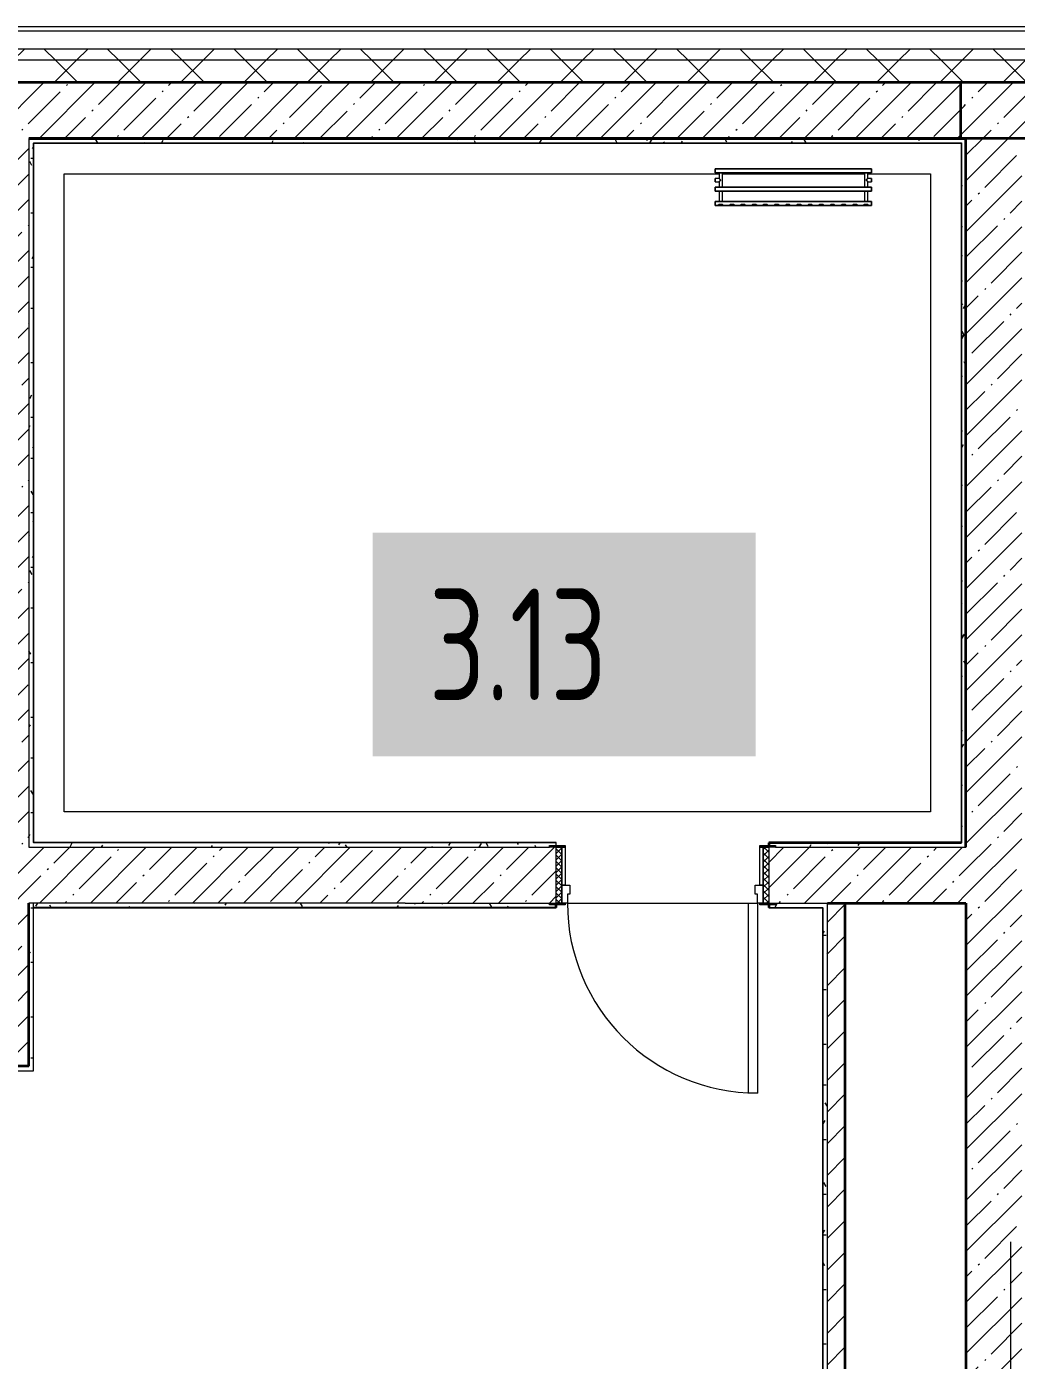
# Model space of a CAD drawing. Header units: millimetres. Extents: x 3914 to 443608, y -156176 to 78197.
# Drawn here: x 400380 to 404805, y -124592 to -118627 of the extents above; entities that cross this region are included whole.
import ezdxf

# ---------------------------------------------------------------- set-up
doc = ezdxf.new("R2010")
doc.units = ezdxf.units.MM
doc.linetypes.add('200_ШТРИХ__ш1_п0_6_', pattern=[160, 100, -60])
for name, color, linetype, lineweight in [('A-DOOR-1', 7, 'Continuous', 5), ('A-DOOR-2', 7, '200_ШТРИХ__ш1_п0_6_', 5), ('A-DOOR-FRAM-2', 7, 'Continuous', 5), ('A-FLOR', 7, 'Continuous', 9), ('A-WALL', 7, 'Continuous', 5), ('A-WALL-1', 7, 'Continuous', 35), ('I-WALL', 7, 'Continuous', 5), ('Оси', 7, 'Continuous', 9)]:
    doc.layers.add(name, color=color, linetype=linetype, lineweight=lineweight)
for name, color, linetype, lineweight, true_color in [('A-DOOR-FRAM-1', 7, 'Continuous', 5, 0xc0c0c0), ('A-WALL-FNSH-1', 9, 'Continuous', 5, 0x808080), ('M-EQPM-1', 7, 'Continuous', 9, 0xb2b2b2)]:
    doc.layers.add(name, color=color, linetype=linetype, lineweight=lineweight, true_color=true_color)
doc.styles.add('СПДС', font='ГОСТ тип А.ttf', dxfattribs={"width": 0.9})
pattern_1 = [(45, (315419.7, -145976.68), (-141.42136, 141.42136), []), (135, (315419.7, -145976.68), (-141.42136, -141.42136), [])]
pattern_2 = [(45, (315419.7, -145976.68), (-114.04925, 114.04925), []), (45, (315533.75, -145976.68), (-114.04925, 114.04925), [201.612, -40.322, 6.706, -33.617])]
pattern_3 = [(0, (315419.7, -145976.68), (243.84, 60.96), [20.117, -162.763, 20.117, -162.763, -975.36]), (0, (315419.7, -145976.68), (243.84, 60.96), [-365.76, 20.117, -345.643, 20.117, -162.763, -426.72]), (0, (315419.7, -145976.68), (243.84, 60.96), [-914.4, 20.117, -101.803, 20.117, -284.683]), (120, (315511.14, -145946.2), (-174.71291, 180.691634), [20.117, -162.763, 20.117, -162.763, -975.36]), (120, (315511.14, -145946.2), (-174.71291, 180.691634), [-365.76, 20.117, -345.643, 20.117, -162.763, -426.72]), (120, (315511.14, -145946.2), (-174.71291, 180.691634), [-914.4, 20.117, -101.803, 20.117, -284.683]), (240, (315541.62, -145824.28), (-69.12709, -241.651634), [20.117, -162.763, 20.117, -162.763, -975.36]), (240, (315541.62, -145824.28), (-69.12709, -241.651634), [-365.76, 20.117, -345.643, 20.117, -162.763, -426.72]), (240, (315541.62, -145824.28), (-69.12709, -241.651634), [-914.4, 20.117, -101.803, 20.117, -284.683])]

# ---------------------------------------------------------------- blocks, each defined once
blk = doc.blocks.new('radiator_prado_classic_z_tip_30_po exemplyaru - Classic Z Тип 30-500-V677-Объем проектирования 3 этажа')
at = {"layer": 'M-EQPM-1'}
for p, q in [((0, 228), (0, 210)), ((700, 228), (0, 228)), ((0, 210), (0, 228)), ((0, 228), (12.5, 228)), ((0, 210), (700, 210)), ((17.8, 210), (0, 210)), ((12.5, 228), (37.5, 228)), ((37.5, 228), (12.5, 228)), ((12.5, 228), (37.5, 228)), ((12.5, 228), (17.5, 223)), ((12.5, 228), (17.5, 223)), ((32.5, 223), (17.5, 223)), ((17.5, 223), (32.5, 223)), ((17.5, 210), (17.5, 164)), ((17.5, 210), (17.5, 164)), ((17.8, 210), (17.5, 210)), ((17.5, 210), (17.8, 210)), ((17.8, 210), (17.5, 210)), ((17.5, 210), (32.5, 210)), ((19.7, 210), (17.8, 210)), ((17.8, 210), (19.7, 210)), ((32.2, 210), (17.8, 210)), ((32.2, 210), (19.7, 210)), ((19.7, 210), (21.2, 210)), ((21.2, 210), (25, 210)), ((25, 210), (28.7, 210)), ((28.7, 210), (32.2, 210)), ((32.5, 210), (32.2, 210)), ((32.2, 210), (32.5, 210)), ((32.5, 210), (32.2, 210)), ((667.8, 210), (32.2, 210)), ((32.5, 223), (37.5, 228)), ((37.5, 228), (32.5, 223)), ((32.5, 164), (32.5, 210)), ((32.5, 164), (32.5, 210)), ((37.5, 228), (62.5, 228)), ((62.5, 228), (87.5, 228)), ((87.5, 228), (62.5, 228)), ((62.5, 228), (87.5, 228)), ((62.5, 228), (67.5, 223)), ((62.5, 228), (67.5, 223)), ((82.5, 223), (67.5, 223)), ((67.5, 223), (82.5, 223)), ((82.5, 223), (87.5, 228)), ((87.5, 228), (82.5, 223)), ((87.5, 228), (112.5, 228)), ((112.5, 228), (137.5, 228)), ((137.5, 228), (112.5, 228)), ((112.5, 228), (137.5, 228)), ((112.5, 228), (117.5, 223)), ((112.5, 228), (117.5, 223)), ((132.5, 223), (117.5, 223)), ((117.5, 223), (132.5, 223)), ((132.5, 223), (137.5, 228)), ((137.5, 228), (132.5, 223)), ((137.5, 228), (162.5, 228)), ((162.5, 228), (187.5, 228)), ((187.5, 228), (162.5, 228)), ((162.5, 228), (187.5, 228)), ((162.5, 228), (167.5, 223)), ((162.5, 228), (167.5, 223)), ((182.5, 223), (167.5, 223)), ((167.5, 223), (182.5, 223)), ((182.5, 223), (187.5, 228)), ((187.5, 228), (182.5, 223)), ((187.5, 228), (212.5, 228)), ((212.5, 228), (237.5, 228)), ((237.5, 228), (212.5, 228)), ((212.5, 228), (237.5, 228)), ((212.5, 228), (217.5, 223)), ((212.5, 228), (217.5, 223)), ((232.5, 223), (217.5, 223)), ((217.5, 223), (232.5, 223)), ((232.5, 223), (237.5, 228)), ((237.5, 228), (232.5, 223)), ((237.5, 228), (262.5, 228)), ((262.5, 228), (287.5, 228)), ((287.5, 228), (262.5, 228)), ((262.5, 228), (287.5, 228)), ((262.5, 228), (267.5, 223)), ((262.5, 228), (267.5, 223)), ((282.5, 223), (267.5, 223)), ((267.5, 223), (282.5, 223)), ((282.5, 223), (287.5, 228)), ((287.5, 228), (282.5, 223)), ((287.5, 228), (312.5, 228)), ((312.5, 228), (337.5, 228)), ((337.5, 228), (312.5, 228)), ((312.5, 228), (337.5, 228)), ((312.5, 228), (317.5, 223)), ((312.5, 228), (317.5, 223)), ((332.5, 223), (317.5, 223)), ((317.5, 223), (332.5, 223)), ((332.5, 223), (337.5, 228)), ((337.5, 228), (332.5, 223)), ((337.5, 228), (362.5, 228)), ((362.5, 228), (387.5, 228)), ((387.5, 228), (362.5, 228)), ((362.5, 228), (387.5, 228)), ((362.5, 228), (367.5, 223)), ((362.5, 228), (367.5, 223)), ((382.5, 223), (367.5, 223)), ((367.5, 223), (382.5, 223)), ((382.5, 223), (387.5, 228)), ((387.5, 228), (382.5, 223)), ((387.5, 228), (412.5, 228)), ((412.5, 228), (437.5, 228)), ((437.5, 228), (412.5, 228)), ((412.5, 228), (437.5, 228)), ((412.5, 228), (417.5, 223)), ((412.5, 228), (417.5, 223)), ((432.5, 223), (417.5, 223)), ((417.5, 223), (432.5, 223)), ((432.5, 223), (437.5, 228)), ((437.5, 228), (432.5, 223)), ((437.5, 228), (462.5, 228)), ((462.5, 228), (487.5, 228)), ((487.5, 228), (462.5, 228)), ((462.5, 228), (487.5, 228)), ((462.5, 228), (467.5, 223)), ((462.5, 228), (467.5, 223)), ((482.5, 223), (467.5, 223)), ((467.5, 223), (482.5, 223)), ((482.5, 223), (487.5, 228)), ((487.5, 228), (482.5, 223)), ((487.5, 228), (512.5, 228)), ((512.5, 228), (537.5, 228)), ((537.5, 228), (512.5, 228)), ((512.5, 228), (537.5, 228)), ((512.5, 228), (517.5, 223)), ((512.5, 228), (517.5, 223)), ((532.5, 223), (517.5, 223)), ((517.5, 223), (532.5, 223)), ((532.5, 223), (537.5, 228)), ((537.5, 228), (532.5, 223)), ((537.5, 228), (562.5, 228)), ((562.5, 228), (587.5, 228)), ((587.5, 228), (562.5, 228)), ((562.5, 228), (587.5, 228)), ((562.5, 228), (567.5, 223)), ((562.5, 228), (567.5, 223)), ((582.5, 223), (567.5, 223)), ((567.5, 223), (582.5, 223)), ((582.5, 223), (587.5, 228)), ((587.5, 228), (582.5, 223)), ((587.5, 228), (612.5, 228)), ((612.5, 228), (637.5, 228)), ((637.5, 228), (612.5, 228)), ((612.5, 228), (637.5, 228)), ((612.5, 228), (617.5, 223)), ((617.5, 223), (612.5, 228)), ((632.5, 223), (617.5, 223)), ((617.5, 223), (632.5, 223)), ((632.5, 223), (637.5, 228)), ((637.5, 228), (632.5, 223)), ((637.5, 228), (662.5, 228)), ((662.5, 228), (687.5, 228)), ((687.5, 228), (662.5, 228)), ((662.5, 228), (687.5, 228)), ((662.5, 228), (667.5, 223)), ((662.5, 228), (667.5, 223)), ((682.5, 223), (667.5, 223)), ((667.5, 223), (682.5, 223)), ((667.5, 210), (667.5, 164)), ((667.5, 210), (667.5, 164)), ((667.8, 210), (667.5, 210)), ((667.5, 210), (682.5, 210)), ((667.8, 210), (667.5, 210)), ((667.5, 210), (667.8, 210)), ((682.2, 210), (667.8, 210)), ((682.2, 210), (667.8, 210)), ((667.8, 210), (682.2, 210)), ((682.5, 210), (682.2, 210)), ((682.5, 210), (682.2, 210)), ((682.2, 210), (682.5, 210)), ((700, 210), (682.2, 210)), ((682.5, 223), (687.5, 228)), ((687.5, 228), (682.5, 223)), ((682.5, 164), (682.5, 210)), ((682.5, 164), (682.5, 210)), ((687.5, 228), (700, 228)), ((700, 210), (700, 228)), ((700, 228), (700, 210)), ((700, 164), (0, 164)), ((0, 164), (0, 146)), ((0, 146), (0, 164)), ((0, 164), (17.8, 164)), ((0, 146), (700, 146)), ((18.5, 146), (0, 146)), ((17.5, 121.5), (0, 121.5)), ((17.5, 121.5), (0, 121.5)), ((0, 121.5), (0, 120.5)), ((0, 106.5), (0, 121.5)), ((0, 120.5), (0, 107.5)), ((0, 120.5), (0, 119.3)), ((0, 114), (0, 120.5)), ((0, 120.5), (0, 120.5)), ((17.8, 164), (17.5, 164)), ((17.5, 164), (17.8, 164)), ((17.8, 164), (17.5, 164)), ((17.5, 164), (32.5, 164)), ((17.5, 146), (17.5, 121.5)), ((17.5, 146), (17.5, 121.5)), ((17.5, 146), (18.5, 146)), ((18.5, 146), (17.5, 146)), ((17.5, 146), (18.5, 146)), ((32.5, 146), (17.5, 146)), ((32.2, 164), (17.8, 164)), ((17.8, 164), (32.2, 164)), ((32.2, 164), (17.8, 164)), ((18.5, 146), (32.2, 146)), ((32.2, 146), (18.5, 146)), ((18.5, 146), (32.2, 146)), ((32.5, 164), (32.2, 164)), ((32.2, 164), (32.5, 164)), ((32.5, 164), (32.2, 164)), ((32.2, 164), (667.8, 164)), ((32.2, 146), (32.5, 146)), ((32.5, 146), (32.2, 146)), ((32.2, 146), (32.5, 146)), ((667.8, 146), (32.2, 146)), ((32.5, 82), (32.5, 146)), ((32.5, 82), (32.5, 146)), ((667.8, 164), (667.5, 164)), ((667.5, 164), (682.5, 164)), ((667.8, 164), (667.5, 164)), ((667.5, 164), (667.8, 164)), ((667.5, 146), (667.5, 82)), ((667.5, 146), (667.5, 82)), ((667.5, 146), (667.8, 146)), ((682.5, 146), (667.5, 146)), ((667.5, 146), (667.8, 146)), ((667.8, 146), (667.5, 146)), ((682.2, 164), (667.8, 164)), ((682.2, 164), (667.8, 164)), ((667.8, 164), (682.2, 164)), ((667.8, 146), (681.5, 146)), ((667.8, 146), (675, 146)), ((681.5, 146), (667.8, 146)), ((675, 146), (681.5, 146)), ((681.5, 146), (682.5, 146)), ((681.5, 146), (682.5, 146)), ((682.5, 146), (681.5, 146)), ((700, 146), (681.5, 146)), ((682.5, 164), (682.2, 164)), ((682.5, 164), (682.2, 164)), ((682.2, 164), (682.5, 164)), ((682.2, 164), (700, 164)), ((682.5, 121.5), (682.5, 146)), ((682.5, 121.5), (682.5, 146)), ((700, 121.5), (682.5, 121.5)), ((700, 121.5), (682.5, 121.5)), ((700, 146), (700, 164)), ((700, 164), (700, 146)), ((700, 121.5), (700, 106.5)), ((700, 120.5), (700, 121.5)), ((700, 121.5), (700, 120.5)), ((700, 120.5), (700, 121.5)), ((700, 107.5), (700, 120.5)), ((700, 120.5), (700, 107.5)), ((700, 107.5), (700, 120.5)), ((0, 119.3), (0, 117.8)), ((0, 117.8), (0, 114)), ((0, 114), (0, 112.1)), ((0, 107.5), (0, 114)), ((0, 112.1), (0, 110.3)), ((0, 110.3), (0, 108.7)), ((0, 108.7), (0, 107.5)), ((0, 107.5), (0, 106.5)), ((0, 107.5), (0, 107.5)), ((0, 106.5), (17.5, 106.5)), ((0, 106.5), (17.5, 106.5)), ((700, 82), (0, 82)), ((0, 82), (0, 64)), ((0, 64), (0, 82)), ((0, 82), (18.5, 82)), ((700, 64), (0, 64)), ((0, 64), (700, 64)), ((17.5, 106.5), (17.5, 82)), ((17.5, 106.5), (17.5, 82)), ((18.5, 82), (17.5, 82)), ((17.5, 82), (18.5, 82)), ((18.5, 82), (17.5, 82)), ((17.5, 82), (32.5, 82)), ((19.7, 82), (18.5, 82)), ((18.5, 82), (32.2, 82)), ((32.2, 82), (18.5, 82)), ((32.2, 82), (19.7, 82)), ((32.5, 82), (32.2, 82)), ((32.2, 82), (32.5, 82)), ((32.5, 82), (32.2, 82)), ((32.2, 82), (667.8, 82)), ((667.8, 82), (667.5, 82)), ((667.5, 82), (682.5, 82)), ((667.8, 82), (667.5, 82)), ((667.5, 82), (667.8, 82)), ((681.5, 82), (667.8, 82)), ((681.5, 82), (667.8, 82)), ((667.8, 82), (681.5, 82)), ((682.5, 82), (681.5, 82)), ((682.5, 82), (681.5, 82)), ((681.5, 82), (682.5, 82)), ((681.5, 82), (700, 82)), ((682.5, 82), (682.5, 106.5)), ((682.5, 106.5), (700, 106.5)), ((682.5, 82), (682.5, 106.5)), ((682.5, 106.5), (700, 106.5)), ((700, 106.5), (700, 107.5)), ((700, 107.5), (700, 106.5)), ((700, 106.5), (700, 107.5)), ((700, 64), (700, 82)), ((700, 82), (700, 64))]:
    blk.add_line(p, q, dxfattribs=at)
for points, knots in [([(18.5, 120.5), (18.4, 120.6), (18.3, 120.7), (18.1, 120.9), (17.9, 121.1), (17.8, 121.2), (17.7, 121.3), (17.5, 121.5), (17.5, 121.5), (17.5, 121.5)], [0.7142857, 0.7142857, 0.7142857, 0.7142857, 0.75, 0.7857143, 0.8214286, 0.8571429, 0.8928571, 0.9285714, 1, 1, 1, 1]), ([(17.5, 121.5), (17.5, 121.5), (17.5, 121.5), (17.7, 121.3), (17.8, 121.2), (17.9, 121.1), (18.1, 120.9), (18.3, 120.7), (18.4, 120.6), (18.5, 120.5)], [0, 0, 0, 0, 0.0714286, 0.1071429, 0.1428571, 0.1785714, 0.2142857, 0.25, 0.2857143, 0.2857143, 0.2857143, 0.2857143]), ([(17.5, 121.5), (17.5, 121.5), (17.5, 121.5), (17.7, 121.3), (17.8, 121.2), (17.9, 121.1), (18.1, 120.9), (18.3, 120.7), (18.4, 120.6), (18.5, 120.5)], [0, 0, 0, 0, 0.0714286, 0.1071429, 0.1428571, 0.1785714, 0.2142857, 0.25, 0.2857143, 0.2857143, 0.2857143, 0.2857143]), ([(25, 114), (24.5, 114.5), (23.6, 115.4), (22.4, 116.6), (21.6, 117.4), (21.1, 117.9), (20.8, 118.2), (20.5, 118.5), (20.2, 118.8), (19.8, 119.1), (19.6, 119.4), (19.3, 119.7), (19, 120), (18.7, 120.3), (18.5, 120.5), (18.3, 120.7), (18.1, 120.9), (17.9, 121.1), (17.8, 121.2), (17.7, 121.3), (17.5, 121.5), (17.5, 121.5), (17.5, 121.5)], [0, 0, 0, 0, 0.142857, 0.285714, 0.357143, 0.392857, 0.428571, 0.464286, 0.5, 0.535714, 0.571429, 0.607143, 0.642857, 0.678571, 0.714286, 0.75, 0.785714, 0.821429, 0.857143, 0.892857, 0.928571, 1, 1, 1, 1]), ([(22.1, 116.9), (21.9, 117.1), (21.6, 117.4), (21.1, 117.9), (20.8, 118.2), (20.5, 118.5), (20.2, 118.8), (19.9, 119.2), (19.7, 119.3), (19.6, 119.4)], [0.2857143, 0.2857143, 0.2857143, 0.2857143, 0.3571429, 0.3928571, 0.4285714, 0.4642857, 0.5, 0.5357143, 0.5714286, 0.5714286, 0.5714286, 0.5714286]), ([(19.6, 119.4), (19.7, 119.3), (19.9, 119.2), (20.3, 118.7), (20.7, 118.3), (21.1, 117.9), (21.6, 117.4), (21.9, 117.1), (22.1, 116.9)], [0.4285714, 0.4285714, 0.4285714, 0.4285714, 0.4642857, 0.5, 0.5714286, 0.6071429, 0.6428571, 0.7142857, 0.7142857, 0.7142857, 0.7142857]), ([(19.6, 119.4), (19.7, 119.3), (19.8, 119.1), (20.3, 118.7), (20.7, 118.3), (21.1, 117.9), (21.6, 117.4), (21.9, 117.1), (22.1, 116.9)], [0.4285714, 0.4285714, 0.4285714, 0.4285714, 0.4642857, 0.5, 0.5714286, 0.6071429, 0.6428571, 0.7142857, 0.7142857, 0.7142857, 0.7142857]), ([(675, 114), (675.5, 114.5), (676.4, 115.4), (677.6, 116.6), (678.4, 117.4), (678.9, 117.9), (679.2, 118.2), (679.5, 118.5), (679.8, 118.8), (680.1, 119.2), (680.4, 119.4), (680.7, 119.7), (681, 120), (681.3, 120.3), (681.5, 120.5), (681.7, 120.7), (681.9, 120.9), (682.1, 121.1), (682.2, 121.2), (682.3, 121.3), (682.5, 121.5), (682.5, 121.5), (682.5, 121.5)], [0, 0, 0, 0, 0.142857, 0.285714, 0.357143, 0.392857, 0.428571, 0.464286, 0.5, 0.535714, 0.571429, 0.607143, 0.642857, 0.678571, 0.714286, 0.75, 0.785714, 0.821429, 0.857143, 0.892857, 0.928571, 1, 1, 1, 1]), ([(680.4, 119.4), (680.3, 119.3), (680.1, 119.2), (679.7, 118.7), (679.3, 118.3), (678.9, 117.9), (678.4, 117.4), (678.1, 117.1), (677.9, 116.9)], [0.4285714, 0.4285714, 0.4285714, 0.4285714, 0.4642857, 0.5, 0.5714286, 0.6071429, 0.6428571, 0.7142857, 0.7142857, 0.7142857, 0.7142857]), ([(680.4, 119.4), (680.3, 119.3), (680.1, 119.2), (679.7, 118.7), (679.3, 118.3), (678.9, 117.9), (678.4, 117.4), (678.1, 117.1), (677.9, 116.9)], [0.4285714, 0.4285714, 0.4285714, 0.4285714, 0.4642857, 0.5, 0.5714286, 0.6071429, 0.6428571, 0.7142857, 0.7142857, 0.7142857, 0.7142857]), ([(677.9, 116.9), (678.1, 117.1), (678.4, 117.4), (678.9, 117.9), (679.2, 118.2), (679.5, 118.5), (679.8, 118.8), (680.1, 119.2), (680.3, 119.3), (680.4, 119.4)], [0.2857143, 0.2857143, 0.2857143, 0.2857143, 0.3571429, 0.3928571, 0.4285714, 0.4642857, 0.5, 0.5357143, 0.5714286, 0.5714286, 0.5714286, 0.5714286]), ([(682.5, 121.5), (682.5, 121.5), (682.5, 121.5), (682.3, 121.3), (682.2, 121.2), (682.1, 121.1), (681.9, 120.9), (681.7, 120.7), (681.6, 120.6), (681.5, 120.5)], [0, 0, 0, 0, 0.0714286, 0.1071429, 0.1428571, 0.1785714, 0.2142857, 0.25, 0.2857143, 0.2857143, 0.2857143, 0.2857143]), ([(682.5, 121.5), (682.5, 121.5), (682.5, 121.5), (682.3, 121.3), (682.2, 121.2), (682.1, 121.1), (681.9, 120.9), (681.7, 120.7), (681.6, 120.6), (681.5, 120.5)], [0, 0, 0, 0, 0.0714286, 0.1071429, 0.1428571, 0.1785714, 0.2142857, 0.25, 0.2857143, 0.2857143, 0.2857143, 0.2857143]), ([(681.5, 120.5), (681.6, 120.6), (681.7, 120.7), (681.9, 120.9), (682.1, 121.1), (682.2, 121.2), (682.3, 121.3), (682.5, 121.5), (682.5, 121.5), (682.5, 121.5)], [0.7142857, 0.7142857, 0.7142857, 0.7142857, 0.75, 0.7857143, 0.8214286, 0.8571429, 0.8928571, 0.9285714, 1, 1, 1, 1]), ([(17.5, 106.5), (17.5, 106.5), (17.5, 106.5), (17.7, 106.7), (17.8, 106.8), (17.9, 106.9), (18.1, 107.1), (18.3, 107.3), (18.5, 107.5), (18.7, 107.7), (19, 108), (19.3, 108.3), (19.6, 108.6), (19.8, 108.9), (20.3, 109.3), (20.7, 109.7), (21.1, 110.1), (21.6, 110.6), (22.4, 111.4), (23.6, 112.6), (24.5, 113.5), (25, 114)], [0, 0, 0, 0, 0.071429, 0.107143, 0.142857, 0.178571, 0.214286, 0.25, 0.285714, 0.321429, 0.357143, 0.392857, 0.428571, 0.464286, 0.5, 0.571429, 0.607143, 0.642857, 0.714286, 0.857143, 1, 1, 1, 1]), ([(17.5, 106.5), (17.5, 106.5), (17.5, 106.5), (17.7, 106.7), (17.8, 106.8), (17.9, 106.9), (18.1, 107.1), (18.3, 107.3), (18.4, 107.4), (18.5, 107.5)], [0, 0, 0, 0, 0.0714286, 0.1071429, 0.1428571, 0.1785714, 0.2142857, 0.25, 0.2857143, 0.2857143, 0.2857143, 0.2857143]), ([(18.5, 107.5), (18.4, 107.4), (18.3, 107.3), (18.1, 107.1), (17.9, 106.9), (17.8, 106.8), (17.7, 106.7), (17.5, 106.5), (17.5, 106.5), (17.5, 106.5)], [0.7142857, 0.7142857, 0.7142857, 0.7142857, 0.75, 0.7857143, 0.8214286, 0.8571429, 0.8928571, 0.9285714, 1, 1, 1, 1]), ([(18.5, 107.5), (18.4, 107.4), (18.3, 107.3), (18.1, 107.1), (17.9, 106.9), (17.8, 106.8), (17.7, 106.7), (17.5, 106.5), (17.5, 106.5), (17.5, 106.5)], [0.7142857, 0.7142857, 0.7142857, 0.7142857, 0.75, 0.7857143, 0.8214286, 0.8571429, 0.8928571, 0.9285714, 1, 1, 1, 1]), ([(19.6, 108.6), (19.7, 108.7), (19.9, 108.8), (20.3, 109.3), (20.7, 109.7), (21.1, 110.1), (21.6, 110.6), (21.9, 110.9), (22.1, 111.1)], [0.4285714, 0.4285714, 0.4285714, 0.4285714, 0.4642857, 0.5, 0.5714286, 0.6071429, 0.6428571, 0.7142857, 0.7142857, 0.7142857, 0.7142857]), ([(22.1, 111.1), (21.9, 110.9), (21.6, 110.6), (21.1, 110.1), (20.8, 109.8), (20.5, 109.5), (20.2, 109.2), (19.9, 108.8), (19.7, 108.7), (19.6, 108.6)], [0.2857143, 0.2857143, 0.2857143, 0.2857143, 0.3571429, 0.3928571, 0.4285714, 0.4642857, 0.5, 0.5357143, 0.5714286, 0.5714286, 0.5714286, 0.5714286]), ([(22.1, 111.1), (21.9, 110.9), (21.6, 110.6), (21.1, 110.1), (20.8, 109.8), (20.5, 109.5), (20.2, 109.2), (19.8, 108.9), (19.7, 108.7), (19.6, 108.6)], [0.2857143, 0.2857143, 0.2857143, 0.2857143, 0.3571429, 0.3928571, 0.4285714, 0.4642857, 0.5, 0.5357143, 0.5714286, 0.5714286, 0.5714286, 0.5714286]), ([(682.5, 106.5), (682.5, 106.5), (682.5, 106.5), (682.3, 106.7), (682.2, 106.8), (682.1, 106.9), (681.9, 107.1), (681.7, 107.3), (681.5, 107.5), (681.3, 107.7), (681, 108), (680.7, 108.3), (680.4, 108.6), (680.1, 108.8), (679.7, 109.3), (679.3, 109.7), (678.9, 110.1), (678.4, 110.6), (677.6, 111.4), (676.4, 112.6), (675.5, 113.5), (675, 114)], [0, 0, 0, 0, 0.071429, 0.107143, 0.142857, 0.178571, 0.214286, 0.25, 0.285714, 0.321429, 0.357143, 0.392857, 0.428571, 0.464286, 0.5, 0.571429, 0.607143, 0.642857, 0.714286, 0.857143, 1, 1, 1, 1]), ([(677.9, 111.1), (678.1, 110.9), (678.4, 110.6), (678.9, 110.1), (679.2, 109.8), (679.5, 109.5), (679.8, 109.2), (680.1, 108.8), (680.3, 108.7), (680.4, 108.6)], [0.2857143, 0.2857143, 0.2857143, 0.2857143, 0.3571429, 0.3928571, 0.4285714, 0.4642857, 0.5, 0.5357143, 0.5714286, 0.5714286, 0.5714286, 0.5714286]), ([(677.9, 111.1), (678.1, 110.9), (678.4, 110.6), (678.9, 110.1), (679.2, 109.8), (679.5, 109.5), (679.8, 109.2), (680.1, 108.8), (680.3, 108.7), (680.4, 108.6)], [0.2857143, 0.2857143, 0.2857143, 0.2857143, 0.3571429, 0.3928571, 0.4285714, 0.4642857, 0.5, 0.5357143, 0.5714286, 0.5714286, 0.5714286, 0.5714286]), ([(680.4, 108.6), (680.3, 108.7), (680.1, 108.8), (679.7, 109.3), (679.3, 109.7), (678.9, 110.1), (678.4, 110.6), (678.1, 110.9), (677.9, 111.1)], [0.4285714, 0.4285714, 0.4285714, 0.4285714, 0.4642857, 0.5, 0.5714286, 0.6071429, 0.6428571, 0.7142857, 0.7142857, 0.7142857, 0.7142857]), ([(681.5, 107.5), (681.6, 107.4), (681.7, 107.3), (681.9, 107.1), (682.1, 106.9), (682.2, 106.8), (682.3, 106.7), (682.5, 106.5), (682.5, 106.5), (682.5, 106.5)], [0.7142857, 0.7142857, 0.7142857, 0.7142857, 0.75, 0.7857143, 0.8214286, 0.8571429, 0.8928571, 0.9285714, 1, 1, 1, 1]), ([(681.5, 107.5), (681.6, 107.4), (681.7, 107.3), (681.9, 107.1), (682.1, 106.9), (682.2, 106.8), (682.3, 106.7), (682.5, 106.5), (682.5, 106.5), (682.5, 106.5)], [0.7142857, 0.7142857, 0.7142857, 0.7142857, 0.75, 0.7857143, 0.8214286, 0.8571429, 0.8928571, 0.9285714, 1, 1, 1, 1]), ([(682.5, 106.5), (682.5, 106.5), (682.5, 106.5), (682.3, 106.7), (682.2, 106.8), (682.1, 106.9), (681.9, 107.1), (681.7, 107.3), (681.6, 107.4), (681.5, 107.5)], [0, 0, 0, 0, 0.0714286, 0.1071429, 0.1428571, 0.1785714, 0.2142857, 0.25, 0.2857143, 0.2857143, 0.2857143, 0.2857143])]:
    blk.add_open_spline(points, degree=3, knots=knots, dxfattribs=at)
for points in [[(19.6, 119.4), (19.5, 119.5), (19.3, 119.7), (19, 120), (18.7, 120.3), (18.6, 120.4), (18.5, 120.5)], [(18.5, 120.5), (18.6, 120.4), (18.7, 120.3), (19, 120), (19.3, 119.7), (19.5, 119.5), (19.6, 119.4)], [(18.5, 120.5), (18.6, 120.4), (18.7, 120.3), (19, 120), (19.3, 119.7), (19.5, 119.5), (19.6, 119.4)], [(681.5, 120.5), (681.4, 120.4), (681.3, 120.3), (681, 120), (680.7, 119.7), (680.5, 119.5), (680.4, 119.4)], [(681.5, 120.5), (681.4, 120.4), (681.3, 120.3), (681, 120), (680.7, 119.7), (680.5, 119.5), (680.4, 119.4)], [(680.4, 119.4), (680.5, 119.5), (680.7, 119.7), (681, 120), (681.3, 120.3), (681.4, 120.4), (681.5, 120.5)], [(18.5, 107.5), (18.6, 107.6), (18.7, 107.7), (19, 108), (19.3, 108.3), (19.5, 108.5), (19.6, 108.6)], [(19.6, 108.6), (19.5, 108.5), (19.3, 108.3), (19, 108), (18.7, 107.7), (18.6, 107.6), (18.5, 107.5)], [(19.6, 108.6), (19.5, 108.5), (19.3, 108.3), (19, 108), (18.7, 107.7), (18.6, 107.6), (18.5, 107.5)], [(25, 114), (24.5, 114.5), (23.6, 115.4), (22.6, 116.4), (22.1, 116.9)], [(22.1, 116.9), (22.6, 116.4), (23.6, 115.4), (24.5, 114.5), (25, 114)], [(22.1, 116.9), (22.6, 116.4), (23.6, 115.4), (24.5, 114.5), (25, 114)], [(22.1, 111.1), (22.6, 111.6), (23.6, 112.6), (24.5, 113.5), (25, 114)], [(25, 114), (24.5, 113.5), (23.6, 112.6), (22.6, 111.6), (22.1, 111.1)], [(25, 114), (24.5, 113.5), (23.6, 112.6), (22.6, 111.6), (22.1, 111.1)], [(677.9, 116.9), (677.4, 116.4), (676.4, 115.4), (675.5, 114.5), (675, 114)], [(677.9, 116.9), (677.4, 116.4), (676.4, 115.4), (675.5, 114.5), (675, 114)], [(675, 114), (675.5, 114.5), (676.4, 115.4), (677.4, 116.4), (677.9, 116.9)], [(675, 114), (675.5, 113.5), (676.4, 112.6), (677.4, 111.6), (677.9, 111.1)], [(675, 114), (675.5, 113.5), (676.4, 112.6), (677.4, 111.6), (677.9, 111.1)], [(677.9, 111.1), (677.4, 111.6), (676.4, 112.6), (675.5, 113.5), (675, 114)], [(680.4, 108.6), (680.5, 108.5), (680.7, 108.3), (681, 108), (681.3, 107.7), (681.4, 107.6), (681.5, 107.5)], [(680.4, 108.6), (680.5, 108.5), (680.7, 108.3), (681, 108), (681.3, 107.7), (681.4, 107.6), (681.5, 107.5)], [(681.5, 107.5), (681.4, 107.6), (681.3, 107.7), (681, 108), (680.7, 108.3), (680.5, 108.5), (680.4, 108.6)]]:
    blk.add_open_spline(points, degree=3, dxfattribs=at)

msp = doc.modelspace()

# ---------------------------------------------------------------- hatches: boundary and pattern name
at = {"layer": 'A-DOOR-2'}
h = msp.add_hatch(dxfattribs=at)
h.set_pattern_fill('FP_235', color=256, style=0, pattern_type=2)
h.set_pattern_definition([(225, (405036.611, -122611.364), (-14.14214, 14.14214), []), (135, (405036.611, -122611.364), (14.14214, 14.14214), [])])
h.paths.add_polyline_path([(403672.7, -122546.7), (403697.7, -122546.7), (403697.7, -122296.7), (403672.7, -122297.3), (403672.7, -122533.8)])
at = {"layer": 'A-DOOR-FRAM-2'}
h = msp.add_hatch(dxfattribs=at)
h.set_pattern_fill('FP_236', color=256, style=0, pattern_type=2)
h.set_pattern_definition([(315, (402913.816, -122611.364), (-14.1421, -14.1421), []), (225, (402913.816, -122611.364), (-14.1421, 14.1421), [])])
h.paths.add_polyline_path([(402772.7, -122546.7), (402772.7, -122296.7), (402747.7, -122296.7), (402747.7, -122546.7)])
at = {"layer": 'A-WALL'}
h = msp.add_hatch(dxfattribs=at)
h.set_pattern_fill('FP_24', color=256, style=0, pattern_type=2)
h.set_pattern_definition(pattern_1)
h.paths.add_polyline_path([(408598.8, -118776.7), (408629.7, -118776.7), (408629.7, -118726.7), (395769.7, -118726.7), (395769.7, -118776.7), (408579.7, -118776.7)])
h.paths.add_polyline_path([(389480.7, -118776.7), (389669.7, -118776.7), (389669.7, -118726.7), (388329.7, -118726.7), (388329.7, -118776.7), (389479.7, -118776.7)])
h.paths.add_polyline_path([(391769.7, -118776.7), (392669.7, -118776.7), (392669.7, -118726.7), (391769.7, -118726.7), (391769.7, -118766.7)])
h.paths.add_polyline_path([(385755.5, -118776.7), (386229.7, -118776.7), (386229.7, -118726.7), (385029.7, -118726.7), (385029.7, -118776.7), (385729.7, -118776.7)])
h.paths.add_polyline_path([(381939.3, -118776.7), (382529.7, -118776.7), (382529.7, -118726.7), (381939.3, -118726.7), (381939.3, -118733.6)])
h = msp.add_hatch(dxfattribs=at)
h.set_pattern_fill('FP_24', color=256, style=0, pattern_type=2)
h.set_pattern_definition(pattern_1)
h.paths.add_polyline_path([(402072.1, -118876.7), (408579.7, -118876.7), (408579.7, -118776.7), (395769.7, -118776.7), (395769.7, -118876.7), (400169.7, -118876.7)])
h.paths.add_polyline_path([(385729.7, -118876.7), (386229.7, -118876.7), (386229.7, -118776.7), (385029.7, -118776.7), (385029.7, -118876.7), (385211.6, -118876.7)])
h.paths.add_polyline_path([(382179.7, -118876.7), (382529.7, -118876.7), (382529.7, -118776.7), (381939.3, -118776.7), (381939.3, -118876.7), (381948.3, -118876.7)])
h.paths.add_polyline_path([(388329.7, -118876.7), (389669.7, -118876.7), (389669.7, -118776.7), (388329.7, -118776.7), (388329.7, -118836.7)])
h.paths.add_polyline_path([(391769.7, -118876.7), (392669.7, -118876.7), (392669.7, -118776.7), (391769.7, -118776.7), (391769.7, -118847.3)])
at = {"layer": 'I-WALL'}
h = msp.add_hatch(dxfattribs=at)
h.set_pattern_fill('FP_1', color=256, style=0, pattern_type=2)
h.set_pattern_definition(pattern_2)
h.paths.add_polyline_path([(403431.8, -119126.7), (404559.7, -119126.7), (404579.7, -118876.7), (400169.7, -118876.7), (400169.7, -119126.7), (403159.9, -119126.7)])
h = msp.add_hatch(dxfattribs=at)
h.set_pattern_fill('FP_1', color=256, style=0, pattern_type=2)
h.set_pattern_definition(pattern_2)
h.paths.add_polyline_path([(406379.7, -119126.7), (408229.7, -119126.7), (408229.7, -118876.7), (404579.6, -118878.4), (404559.7, -119126.7), (404829.7, -119126.7)])
h = msp.add_hatch(dxfattribs=at)
h.set_pattern_fill('FP_1', color=256, style=0, pattern_type=2)
h.set_pattern_definition(pattern_2)
h.paths.add_polyline_path([(400389.7, -123276.7), (400389.7, -119126.7), (400169.7, -119126.7), (400169.7, -123276.7)])
h = msp.add_hatch(dxfattribs=at)
h.set_pattern_fill('FP_191', color=256, style=0, pattern_type=2)
h.set_pattern_definition(pattern_3)
h.paths.add_polyline_path([(404421.7, -119146.7), (404559.7, -119146.7), (404559.7, -119126.7), (400389.7, -119126.7), (400389.7, -119146.7), (404260.7, -119146.7)])
h = msp.add_hatch(dxfattribs=at)
h.set_pattern_fill('FP_191', color=256, style=0, pattern_type=2)
h.set_pattern_definition(pattern_3)
h.paths.add_polyline_path([(400389.7, -122296.7), (400409.7, -122296.7), (400407.7, -119147.6), (400389.7, -119146.7), (400389.7, -122276.7)])
h = msp.add_hatch(dxfattribs=at)
h.set_pattern_fill('FP_191', color=256, style=0, pattern_type=2)
h.set_pattern_definition(pattern_3)
h.paths.add_polyline_path([(404579.7, -122296.7), (404579.7, -119126.7), (404559.7, -119147.7), (404559.7, -122275.7)])
h.paths.add_polyline_path([(404559.7, -122296.7), (404579.7, -122296.7), (404559.7, -122276.7)])
h.paths.add_polyline_path([(404559.7, -119146.7), (404579.7, -119126.7), (404559.7, -119126.7), (404559.7, -119136.7)])
h = msp.add_hatch(dxfattribs=at)
h.set_pattern_fill('FP_1', color=256, style=0, pattern_type=2)
h.set_pattern_definition(pattern_2)
h.paths.add_polyline_path([(404579.7, -128706.7), (404829.7, -128706.7), (404829.7, -127651.7), (404579.7, -127651.7), (404579.7, -128705)])
h.paths.add_polyline_path([(404749.7, -126251.7), (404829.7, -126251.7), (404829.7, -119126.7), (404579.7, -119126.7), (404579.7, -126251.7), (404584.7, -126251.7)])
h = msp.add_hatch(dxfattribs=at)
h.set_pattern_fill('FP_191', color=256, style=0, pattern_type=2)
h.set_pattern_definition(pattern_3)
h.paths.add_polyline_path([(404247.7, -122296.7), (404559.7, -122296.7), (404558.1, -122276.7), (403697.7, -122276.7), (403699.9, -122288.7), (403727.7, -122288.8), (403727.7, -122296.7), (404039.7, -122296.7)])
h.paths.add_polyline_path([(400409.7, -122296.7), (400409.8, -122296.7), (402717.7, -122296.7), (402717.7, -122288.7), (402747.7, -122288.7), (402747.7, -122276.7), (400409.7, -122276.7)])
h = msp.add_hatch(dxfattribs=at)
h.set_pattern_fill('FP_1', color=256, style=0, pattern_type=2)
h.set_pattern_definition(pattern_2)
h.paths.add_polyline_path([(402747.7, -122546.7), (402747.7, -122296.7), (400389.7, -122296.7), (400389.7, -122546.7), (402717.7, -122546.7)])
h.paths.add_polyline_path([(404559.9, -122546.7), (404579.7, -122546.7), (404579.7, -122296.7), (403697.7, -122296.7), (403697.7, -122546.7), (404247.7, -122546.7)])
h = msp.add_hatch(dxfattribs=at)
h.set_pattern_fill('FP_191', color=256, style=0, pattern_type=2)
h.set_pattern_definition(pattern_3)
h.paths.add_polyline_path([(400389.7, -123296.7), (400409.7, -123296.7), (400409.7, -122546.7), (400389.7, -122546.7), (400389.7, -123276.7)])
h = msp.add_hatch(dxfattribs=at)
h.set_pattern_fill('FP_191', color=256, style=0, pattern_type=2)
h.set_pattern_definition(pattern_3)
h.paths.add_polyline_path([(403845.6, -122566.7), (403959.7, -122566.7), (403959.7, -122546.7), (403727.7, -122546.7), (403727.7, -122554.7), (403697.7, -122554.7), (403697.7, -122566.7), (403727.7, -122566.7)])
h.paths.add_polyline_path([(400410.7, -122566.7), (402747.7, -122566.7), (402747.7, -122554.7), (402717.7, -122554.6), (402717.7, -122546.7), (400409.7, -122546.7)])
h = msp.add_hatch(dxfattribs=at)
h.set_pattern_fill('FP_191', color=256, style=0, pattern_type=2)
h.set_pattern_definition(pattern_3)
h.paths.add_polyline_path([(403939.7, -126246.7), (403959.7, -126246.7), (403959.7, -122566.7), (403939.7, -122567.7), (403939.7, -126146.7)])
h = msp.add_hatch(dxfattribs=at)
h.set_pattern_fill('FP_22', color=256, style=0, pattern_type=2)
h.set_pattern_definition([(45, (315419.7, -145976.68), (-70.71068, 70.71068), [])])
h.paths.add_polyline_path([(404039.7, -126226.7), (404039.7, -122546.7), (403959.7, -122546.7), (403959.7, -126226.7)])
h = msp.add_hatch(dxfattribs=at)
h.set_pattern_fill('FP_191', color=256, style=0, pattern_type=2)
h.set_pattern_definition(pattern_3)
h.paths.add_polyline_path([(398444.9, -123296.7), (399899.7, -123296.7), (399899.7, -123276.7), (398444.8, -123276.7), (398444.8, -123296.7)])
h.paths.add_polyline_path([(400389.7, -123296.7), (400389.7, -123276.7), (400119.7, -123276.7), (400119.7, -123296.7), (400389.1, -123296.7)])

# ---------------------------------------------------------------- linework, layer by layer
at = {"layer": 'A-DOOR-1'}
for p, q in [((403607.7, -122546.7), (403647.7, -122546.7)), ((403607.7, -123396.7), (403607.7, -122546.7)), ((403647.7, -122546.7), (403647.7, -123396.7)), ((403647.7, -123396.7), (403607.7, -123396.7))]:
    msp.add_line(p, q, dxfattribs=at)
msp.add_arc((403647.7, -122546.7), 850, 180, 270, dxfattribs=at)
at = {"layer": 'A-DOOR-FRAM-1'}
for p, q in [((402717.7, -122288.7), (402787.7, -122288.7)), ((402717.7, -122296.7), (402717.7, -122288.7)), ((402787.7, -122296.7), (402717.7, -122296.7)), ((402747.7, -122296.7), (402772.7, -122296.7)), ((402747.7, -122546.7), (402747.7, -122296.7)), ((402772.7, -122296.7), (402772.7, -122546.7)), ((402772.7, -122296.7), (402787.7, -122296.7)), ((402772.7, -122466.7), (402772.7, -122296.7)), ((402787.7, -122288.7), (402787.7, -122296.7)), ((402787.7, -122296.7), (402787.7, -122466.7)), ((403657.7, -122296.7), (403657.7, -122288.7)), ((403657.7, -122288.7), (403727.7, -122288.7)), ((403657.7, -122466.7), (403657.7, -122296.7)), ((403657.7, -122296.7), (403672.7, -122296.7)), ((403727.7, -122296.7), (403657.7, -122296.7)), ((403672.7, -122546.7), (403672.7, -122296.7)), ((403672.7, -122296.7), (403697.7, -122296.7)), ((403672.7, -122296.7), (403672.7, -122466.7)), ((403697.7, -122296.7), (403697.7, -122546.7)), ((403727.7, -122288.7), (403727.7, -122296.7)), ((402772.7, -122466.7), (402807.7, -122466.7)), ((402772.7, -122546.7), (402772.7, -122466.7)), ((402787.7, -122466.7), (402772.7, -122466.7)), ((402797.7, -122506.7), (402797.7, -122546.7)), ((402807.7, -122506.7), (402797.7, -122506.7)), ((402807.7, -122466.7), (402807.7, -122506.7)), ((403637.7, -122466.7), (403672.7, -122466.7)), ((403637.7, -122506.7), (403637.7, -122466.7)), ((403647.7, -122506.7), (403637.7, -122506.7)), ((403647.7, -122546.7), (403647.7, -122506.7)), ((403672.7, -122466.7), (403657.7, -122466.7)), ((403672.7, -122466.7), (403672.7, -122546.7)), ((402717.7, -122546.7), (402787.7, -122546.7)), ((402717.7, -122554.7), (402717.7, -122546.7)), ((402787.7, -122554.7), (402717.7, -122554.7)), ((402772.7, -122546.7), (402747.7, -122546.7)), ((402772.7, -122545.7), (402787.7, -122545.7)), ((402772.7, -122546.7), (402772.7, -122545.7)), ((402797.7, -122546.7), (402772.7, -122546.7)), ((402787.7, -122546.7), (402772.7, -122546.7)), ((402787.7, -122545.7), (402787.7, -122546.7)), ((402787.7, -122546.7), (402787.7, -122554.7)), ((403672.7, -122546.7), (403647.7, -122546.7)), ((403657.7, -122546.7), (403657.7, -122545.7)), ((403657.7, -122545.7), (403672.7, -122545.7)), ((403672.7, -122546.7), (403657.7, -122546.7)), ((403657.7, -122554.7), (403657.7, -122546.7)), ((403657.7, -122546.7), (403727.7, -122546.7)), ((403727.7, -122554.7), (403657.7, -122554.7)), ((403672.7, -122545.7), (403672.7, -122546.7)), ((403697.7, -122546.7), (403672.7, -122546.7)), ((403727.7, -122546.7), (403727.7, -122554.7))]:
    msp.add_line(p, q, dxfattribs=at)
at = {"layer": 'A-FLOR'}
for p, q in [((400547.7, -122138.7), (400547.7, -119284.7)), ((400547.7, -119284.7), (403476.4, -119284.7)), ((403490.2, -119284.7), (404125.7, -119284.7)), ((404139.4, -119284.7), (404421.7, -119284.7)), ((404421.7, -119284.7), (404421.7, -122138.7)), ((404421.7, -122138.7), (400547.7, -122138.7)), ((402747.7, -122276.7), (400409.7, -122276.7)), ((402747.7, -122288.7), (402747.7, -122276.7)), ((400409.7, -123296.7), (400409.7, -122546.7)), ((402072.1, -122546.7), (402717.7, -122546.7)), ((402797.7, -122546.7), (403607.7, -122546.7)), ((403939.7, -122567.7), (403939.7, -126246.7)), ((400144.3, -123296.7), (400409.7, -123296.7))]:
    msp.add_line(p, q, dxfattribs=at)
at = {"layer": 'A-WALL'}
for p, q in [((408709.7, -118646.7), (395769.7, -118646.7)), ((408629.7, -118726.7), (395769.7, -118726.7)), ((408579.7, -118776.7), (395769.7, -118776.7)), ((400389.7, -119126.7), (400389.7, -122296.7)), ((400409.7, -119146.7), (404559.7, -119146.7)), ((400409.7, -119146.7), (400409.7, -122276.7)), ((404559.7, -119146.7), (404559.7, -122276.7)), ((400389.7, -122296.7), (402717.7, -122296.7)), ((403727.7, -122296.7), (404579.7, -122296.7)), ((402072.1, -122546.7), (400389.7, -122546.7)), ((402747.7, -122566.7), (400409.7, -122566.7)), ((403697.7, -122566.7), (403939.7, -122566.7)), ((403727.7, -122546.7), (403959.7, -122546.7)), ((403939.7, -126246.7), (403939.7, -122566.7)), ((403959.7, -126226.7), (403959.7, -122546.7)), ((400409.7, -123296.7), (400410.7, -123296.7))]:
    msp.add_line(p, q, dxfattribs=at)
at = {"layer": 'A-WALL-1'}
for p, q in [((408479.7, -118876.7), (395769.7, -118876.7)), ((404579.7, -118876.7), (400169.7, -118876.7)), ((408229.7, -118876.7), (404554.7, -118876.7)), ((404554.7, -118876.7), (404554.7, -119126.7)), ((400389.7, -119126.7), (404579.7, -119126.7)), ((408229.7, -119126.7), (400389.7, -119126.7)), ((404579.7, -119126.7), (404579.7, -119126.7)), ((404579.7, -122296.7), (404579.7, -119126.7)), ((400409.7, -122276.7), (400409.7, -122276.7)), ((404559.7, -122276.7), (403697.7, -122276.7)), ((403697.7, -122276.7), (403697.7, -122288.7)), ((400389.7, -123276.7), (400389.7, -122546.7)), ((402747.7, -122566.7), (402747.7, -122554.7)), ((403697.7, -122554.7), (403697.7, -122566.7)), ((403959.7, -122546.7), (404579.7, -122546.7)), ((404039.7, -126146.7), (404039.7, -122546.7)), ((404579.7, -122546.7), (404579.7, -126196.7)), ((400389.7, -123276.7), (400119.7, -123276.7))]:
    msp.add_line(p, q, dxfattribs=at)
at = {"layer": 'A-WALL-FNSH-1'}
for p, q in [((408729.7, -118626.7), (395769.7, -118626.7)), ((400410.7, -119147.7), (404558.7, -119147.7)), ((400410.7, -122275.7), (400410.7, -119147.7)), ((404558.7, -119147.7), (404558.7, -122275.7)), ((402747.7, -122275.7), (400410.7, -122275.7)), ((402747.7, -122276.7), (402747.7, -122275.7)), ((404558.7, -122275.7), (403697.7, -122275.7)), ((403697.7, -122275.7), (403697.7, -122276.7)), ((400410.7, -123297.7), (400410.7, -122567.7)), ((400410.7, -122567.7), (402747.7, -122567.7)), ((402747.7, -122567.7), (402747.7, -122566.7)), ((403697.7, -122566.7), (403697.7, -122567.7)), ((403697.7, -122567.7), (403938.7, -122567.7)), ((403938.7, -122567.7), (403938.7, -126247.7)), ((398423.8, -123297.7), (400410.7, -123297.7))]:
    msp.add_line(p, q, dxfattribs=at)
at = {"layer": 'Оси'}
msp.add_lwpolyline([(404779.7, -147882.9), (404779.7, -142882.9), (404779.7, -129061.6), (404779.7, -124061.6)], dxfattribs=at)

# ---------------------------------------------------------------- block references
at = {"layer": 'M-EQPM-1', "rotation": 180}
msp.add_blockref('radiator_prado_classic_z_tip_30_po exemplyaru - Classic Z Тип 30-500-V677-Объем проектирования 3 этажа', (404157.9, -119198.7), dxfattribs=at)

# ---------------------------------------------------------------- texts
at = {"insert": (402177.3, -121139.9), "char_height": 500, "width": 1212.151, "attachment_point": 1, "style": 'СПДС', "bg_fill": 1, "box_fill_scale": 1.5, "bg_fill_color": 7, "bg_fill_true_color": 16777215, "bg_fill_transparency": 0}
msp.add_mtext('3.13', dxfattribs=at)

doc.saveas('drawing.dxf')
